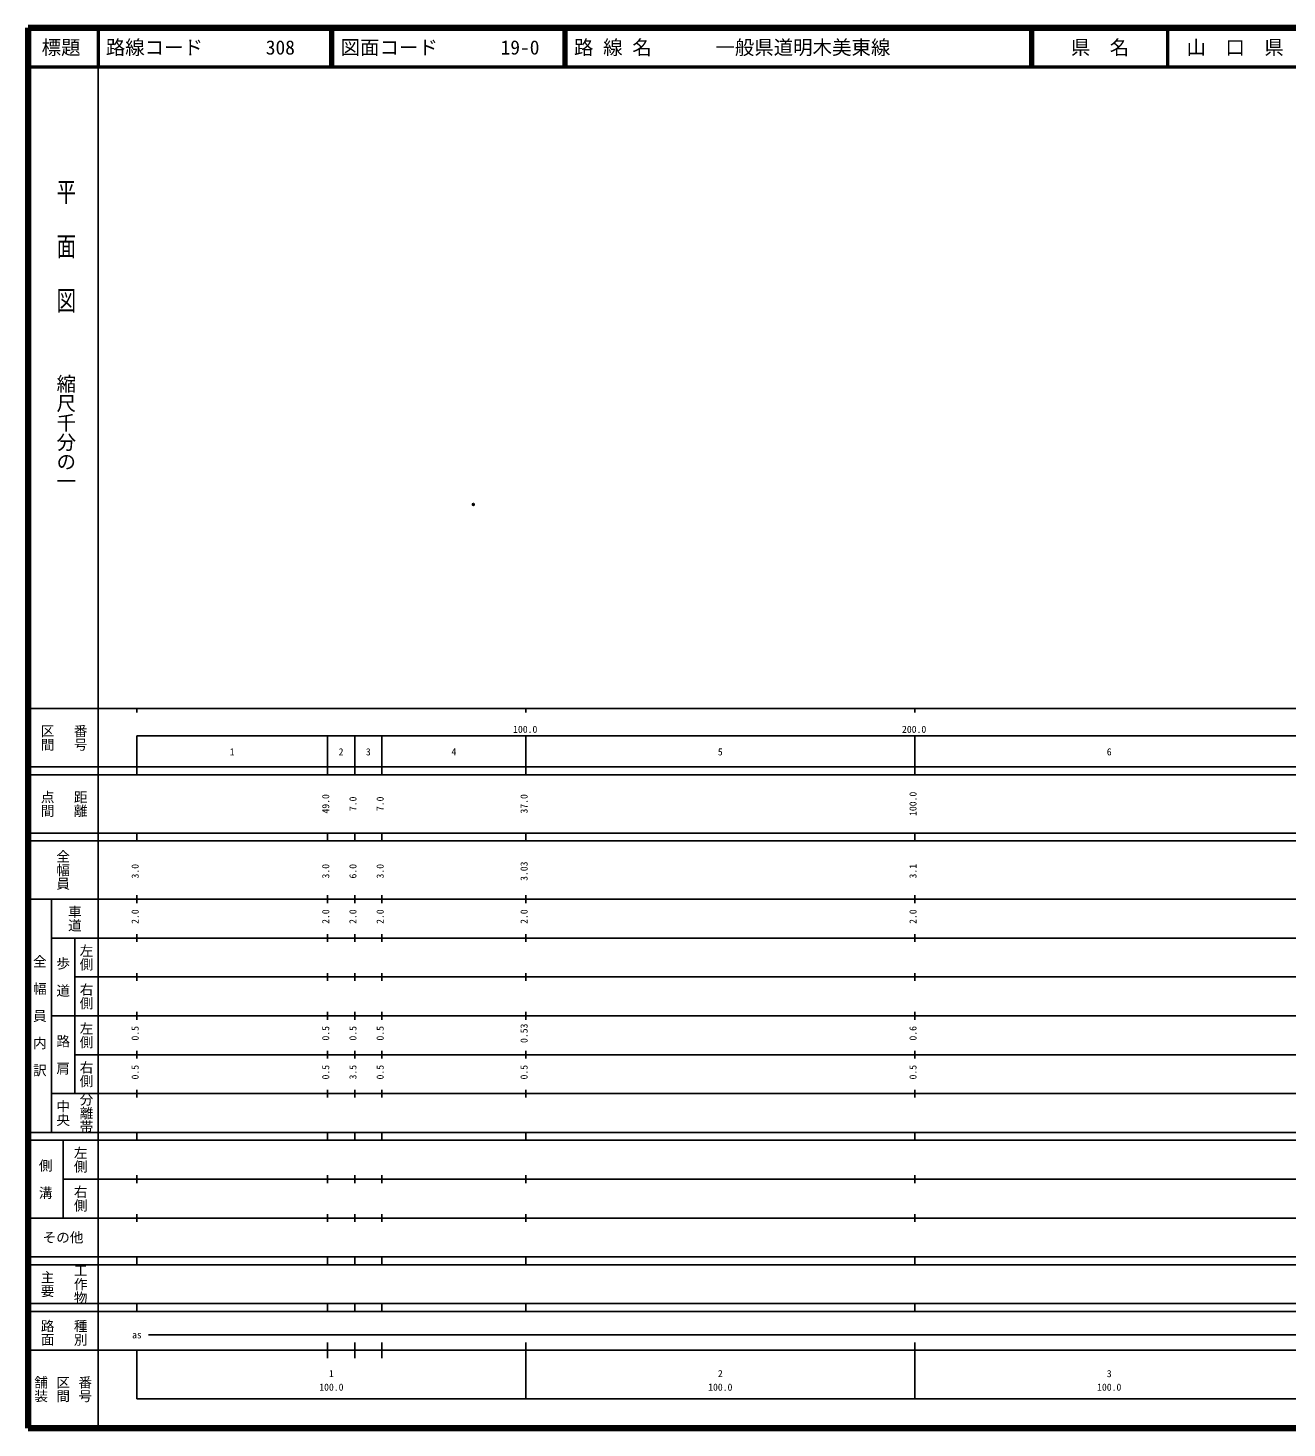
# Model space of a CAD drawing. Units: millimetres on the paper. Extents: x 40 to 680, y 20 to 380.
# Drawn here: x 40 to 363.7, y 20 to 380 of the extents above; entities that cross this region are included whole.
import ezdxf
from ezdxf.enums import TextEntityAlignment as Align

# ---------------------------------------------------------------- set-up
doc = ezdxf.new("R2010")
doc.units = ezdxf.units.MM
doc.header["$PDMODE"] = 32
doc.header["$PDSIZE"] = 0.5
doc.layers.add('M-OTRS', color=6, linetype='Continuous')
doc.layers.add('M-TTL-TXT', color=7, linetype='Continuous')
for name, color, linetype, lineweight in [('M-TTL', 2, 'Continuous', 140), ('M-TTL-BAND', 7, 'Continuous', 25), ('M-TTL-LINE', 7, 'Continuous', 50)]:
    doc.layers.add(name, color=color, linetype=linetype, lineweight=lineweight)
doc.styles.add('@ＭＳ ゴシック', font='')
doc.styles.add('ＭＳ ゴシック', font='')
doc.styles.get('@ＭＳ ゴシック').set_extended_font_data('@MS Gothic')
doc.styles.get('ＭＳ ゴシック').set_extended_font_data('MS Gothic')

msp = doc.modelspace()

# ---------------------------------------------------------------- linework, layer by layer
at = {"layer": 'M-OTRS'}
msp.add_point((154.508, 257.494), dxfattribs=at)
at = {"layer": 'M-TTL'}
for p, q in [((40, 380), (40, 20)), ((680, 380), (40, 380)), ((40, 20), (680, 20))]:
    msp.add_line(p, q, dxfattribs=at)
at = {"layer": 'M-TTL-BAND'}
for p, q in [((58, 370), (58, 20)), ((40, 205), (579, 205)), ((68, 205), (68, 204)), ((168, 205), (168, 204)), ((268, 205), (268, 204)), ((68, 198), (579, 198)), ((68, 198), (68, 188)), ((117, 188), (117, 198)), ((124, 188), (124, 198)), ((131, 188), (131, 198)), ((168, 188), (168, 198)), ((268, 188), (268, 198)), ((40, 190), (579, 190)), ((40, 188), (579, 188)), ((40, 173), (579, 173)), ((68, 171), (68, 173)), ((117, 171), (117, 173)), ((124, 171), (124, 173)), ((131, 171), (131, 173)), ((168, 171), (168, 173)), ((268, 171), (268, 173)), ((40, 171), (579, 171)), ((40, 156), (579, 156)), ((46, 96), (46, 156)), ((68, 155), (68, 157)), ((117, 155), (117, 157)), ((124, 155), (124, 157)), ((131, 155), (131, 157)), ((168, 155), (168, 157)), ((268, 155), (268, 157)), ((46, 146), (579, 146)), ((52, 146), (52, 106)), ((68, 145), (68, 147)), ((117, 145), (117, 147)), ((124, 145), (124, 147)), ((131, 145), (131, 147)), ((168, 145), (168, 147)), ((268, 145), (268, 147)), ((68, 135), (68, 137)), ((117, 135), (117, 137)), ((124, 135), (124, 137)), ((131, 135), (131, 137)), ((168, 135), (168, 137)), ((268, 135), (268, 137)), ((52, 136), (579, 136)), ((46, 126), (579, 126)), ((68, 125), (68, 127)), ((117, 125), (117, 127)), ((124, 125), (124, 127)), ((131, 125), (131, 127)), ((168, 125), (168, 127)), ((268, 125), (268, 127)), ((52, 116), (579, 116)), ((68, 115), (68, 117)), ((117, 115), (117, 117)), ((124, 115), (124, 117)), ((131, 115), (131, 117)), ((168, 115), (168, 117)), ((268, 115), (268, 117)), ((46, 106), (579, 106)), ((68, 105), (68, 107)), ((117, 105), (117, 107)), ((124, 105), (124, 107)), ((131, 105), (131, 107)), ((168, 105), (168, 107)), ((268, 105), (268, 107)), ((40, 96), (579, 96)), ((40, 94), (579, 94)), ((49, 94), (49, 74)), ((68, 94), (68, 96)), ((117, 94), (117, 96)), ((124, 94), (124, 96)), ((131, 94), (131, 96)), ((168, 94), (168, 96)), ((268, 94), (268, 96)), ((49, 84), (579, 84)), ((68, 83), (68, 85)), ((117, 83), (117, 85)), ((124, 83), (124, 85)), ((131, 83), (131, 85)), ((168, 83), (168, 85)), ((268, 83), (268, 85)), ((40, 74), (579, 74)), ((68, 73), (68, 75)), ((117, 73), (117, 75)), ((124, 73), (124, 75)), ((131, 73), (131, 75)), ((168, 73), (168, 75)), ((268, 73), (268, 75)), ((40, 64), (579, 64)), ((40, 62), (579, 62)), ((68, 62), (68, 64)), ((117, 62), (117, 64)), ((124, 62), (124, 64)), ((131, 62), (131, 64)), ((168, 62), (168, 64)), ((268, 62), (268, 64)), ((40, 52), (579, 52)), ((68, 50), (68, 52)), ((117, 50), (117, 52)), ((124, 50), (124, 52)), ((131, 50), (131, 52)), ((168, 50), (168, 52)), ((268, 50), (268, 52)), ((40, 50), (579, 50)), ((71, 44), (545.5, 44)), ((40, 40), (579, 40)), ((68, 40), (68, 27.5)), ((117, 38), (117, 42)), ((124, 38), (124, 42)), ((131, 38), (131, 42)), ((168, 27.5), (168, 42)), ((268, 27.5), (268, 42)), ((68, 27.5), (579, 27.5))]:
    msp.add_line(p, q, dxfattribs=at)
at = {"layer": 'M-TTL-LINE'}
for p, q in [((58, 380), (58, 370)), ((117.75, 380), (117.75, 370)), ((118.25, 380), (118.25, 370)), ((177.75, 380), (177.75, 370)), ((178.25, 380), (178.25, 370)), ((297.75, 380), (297.75, 370)), ((298.25, 380), (298.25, 370)), ((333, 380), (333, 370)), ((40, 370), (680, 370))]:
    msp.add_line(p, q, dxfattribs=at)

# ---------------------------------------------------------------- texts
at = {"layer": 'M-TTL-BAND', "style": '@ＭＳ ゴシック', "width": 1.4}
msp.add_text('平  面  図', height=3.666, rotation=270, dxfattribs=at).set_placement((49.777, 306.475), align=Align.MIDDLE_RIGHT)
at = {"layer": 'M-TTL-BAND', "style": '@ＭＳ ゴシック'}
msp.add_text('縮尺千分の一', height=3.666, rotation=270, dxfattribs=at).set_placement((49.777, 261.03), align=Align.MIDDLE_RIGHT)
for s, p in [('区間', (45, 197.5)), ('番号', (53.5, 197.5)), ('点間', (45, 180.5)), ('距離', (53.5, 180.5)), ('全幅員', (49, 163.5)), ('車道', (52, 151)), ('左側', (55, 141)), ('全\u3000幅\u3000員\u3000内\u3000訳', (43, 126)), ('歩\u3000道', (49, 136)), ('右側', (55, 131)), ('左側', (55, 121)), ('路\u3000肩', (49, 116)), ('右側', (55, 111)), ('分離帯', (55, 101)), ('中央', (49, 101)), ('左側', (53.5, 89)), ('側\u3000溝', (44.5, 84)), ('右側', (53.5, 79)), ('工作物', (53.5, 57)), ('主要', (45, 57)), ('路面', (45, 44.5)), ('種別', (53.5, 44.5)), ('舗装', (43.333, 30)), ('区間', (49, 30)), ('番号', (54.667, 30))]:
    msp.add_text(s, height=2.566, rotation=270, dxfattribs=at).set_placement(p, align=Align.MIDDLE_CENTER)
at = {"layer": 'M-TTL-BAND', "style": 'ＭＳ ゴシック'}
for s, p in [('100.0', (167.844, 198.195)), ('200.0', (267.844, 198.195)), ('1', (92.5, 192.405)), ('2', (120.5, 192.405)), ('3', (127.5, 192.405)), ('4', (149.5, 192.405)), ('5', (218, 192.405)), ('6', (318, 192.405)), ('as', (68, 42.5)), ('1', (118, 32.523)), ('2', (218, 32.523)), ('3', (318, 32.523)), ('100.0', (118, 29.033)), ('100.0', (218, 29.033)), ('100.0', (318, 29.033))]:
    msp.add_text(s, height=1.833, dxfattribs=at).set_placement(p, align=Align.BOTTOM_CENTER)
for s, p in [('49.0', (118, 180.5)), ('7.0', (125, 180.5)), ('7.0', (132, 180.5)), ('37.0', (169, 180.5)), ('100.0', (269, 180.5)), ('3.0', (69, 163.174)), ('3.0', (118, 163.174)), ('6.0', (125, 163.174)), ('3.0', (132, 163.174)), ('3.03', (169, 163.174)), ('3.1', (269, 163.174)), ('2.0', (69, 151.5)), ('2.0', (118, 151.5)), ('2.0', (125, 151.5)), ('2.0', (132, 151.5)), ('2.0', (169, 151.5)), ('2.0', (269, 151.5)), ('0.5', (69, 121.5)), ('0.5', (118, 121.5)), ('0.5', (125, 121.5)), ('0.5', (132, 121.5)), ('0.53', (169, 121.5)), ('0.6', (269, 121.5)), ('0.5', (69, 111.5)), ('0.5', (118, 111.5)), ('3.5', (125, 111.5)), ('0.5', (132, 111.5)), ('0.5', (169, 111.5)), ('0.5', (269, 111.5))]:
    msp.add_text(s, height=1.833, rotation=90, dxfattribs=at).set_placement(p, align=Align.BOTTOM_CENTER)
msp.add_text('その他', height=2.566, dxfattribs=at).set_placement((49, 69), align=Align.MIDDLE_CENTER)
at = {"layer": 'M-TTL-TXT', "style": 'ＭＳ ゴシック'}
for s, p in [('標題', (48.5, 375)), ('県\u3000名', (315.625, 375)), ('山\u3000口\u3000県', (350.375, 375))]:
    msp.add_text(s, height=3.666, dxfattribs=at).set_placement(p, align=Align.MIDDLE_CENTER)
for s, p in [('路線コード', (60, 375)), ('308', (101.142, 375)), ('図面コード', (120.38, 375)), ('19-0', (161.521, 375)), ('路 線 名', (180.38, 375)), ('一般県道明木美東線', (216.734, 375))]:
    msp.add_text(s, height=3.666, dxfattribs=at).set_placement(p, align=Align.MIDDLE_LEFT)

doc.saveas('drawing.dxf')
